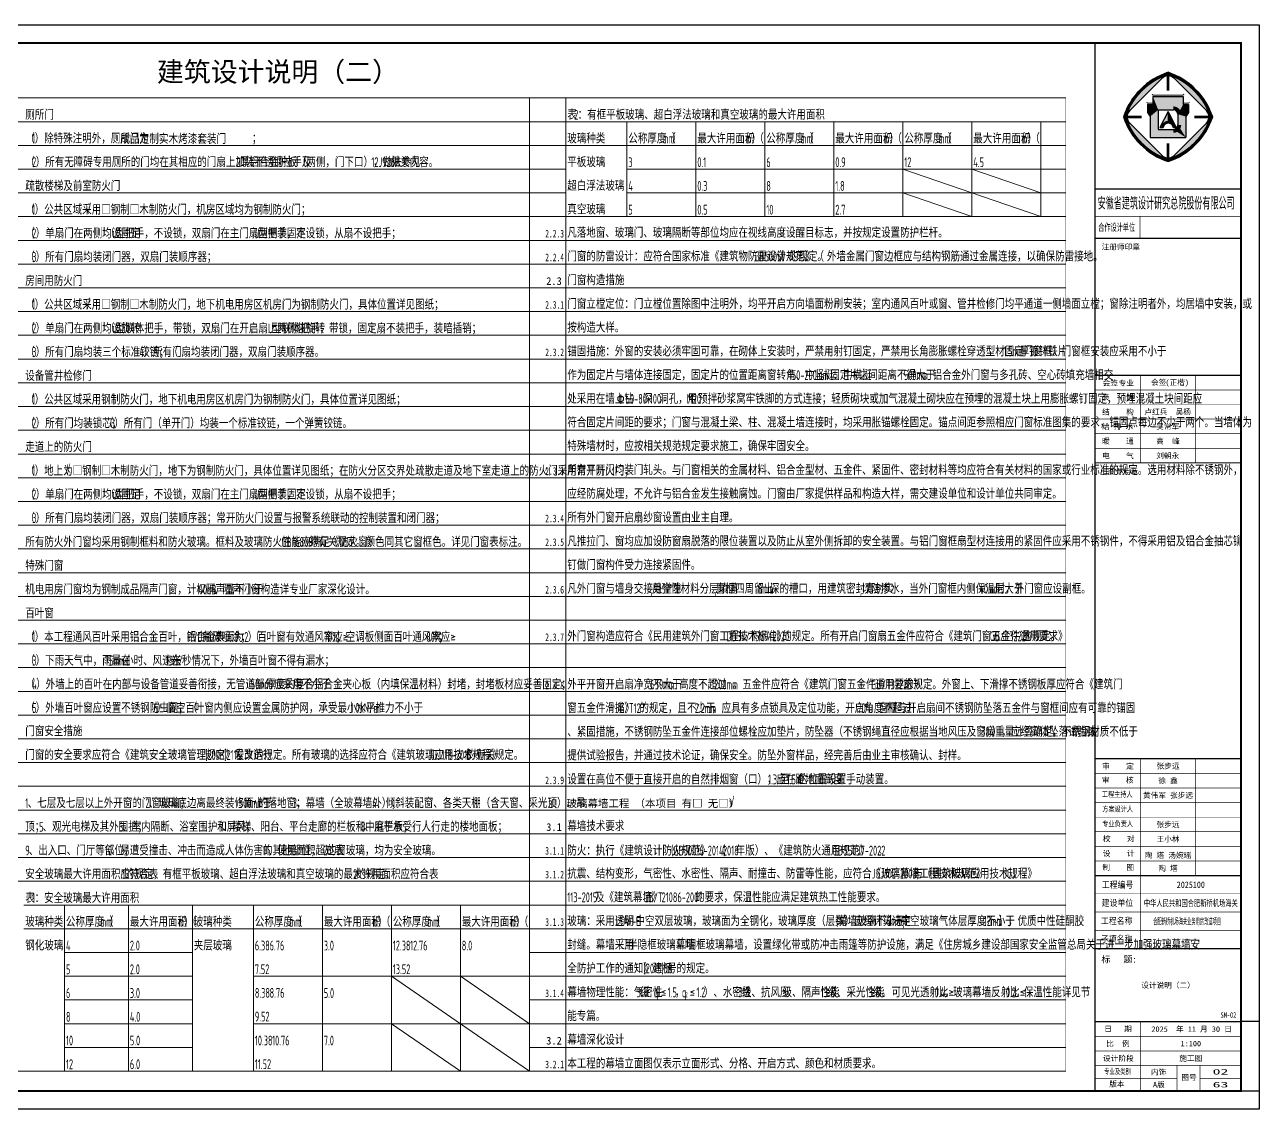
# Model space of a CAD drawing. Header units: millimetres. Extents: x -205444 to 751307, y 179719 to 310340.
# Drawn here: x 15656 to 83277, y 200444 to 259844 of the extents above; entities that cross this region are included whole.
import ezdxf
from ezdxf.enums import TextEntityAlignment as Align

# ---------------------------------------------------------------- set-up
doc = ezdxf.new("R2010")
doc.units = ezdxf.units.MM
doc.header["$LTSCALE"] = 1000
doc.layers.get('0').update_dxf_attribs({"linetype": 'CONTINUOUS'})
for name, color, linetype in [('4', 4, 'CONTINUOUS'), ('BZ_标准图框', 7, 'CONTINUOUS'), ('PUB_TEXT', 7, 'CONTINUOUS'), ('TEXT', 6, 'CONTINUOUS'), ('VHSoft_boundary', 7, 'CONTINUOUS'), ('项目信息', 220, 'CONTINUOUS'), ('项目数据', 200, 'CONTINUOUS')]:
    doc.layers.add(name, color=color, linetype=linetype)
for name, color, linetype, lineweight in [('A-ANNO-TABS', 163, 'CONTINUOUS', 13), ('L-说明', 55, 'CONTINUOUS', 13), ('LS-说明分割', 157, 'CONTINUOUS', 9)]:
    doc.layers.add(name, color=color, linetype=linetype, lineweight=lineweight)
doc.layers.add('VHSoft_barcode', color=7, linetype='CONTINUOUS', plot=False)
doc.styles.add('HT', font='simhei.ttf')
doc.styles.add('hz', font='simplex.shx', dxfattribs={"width": 0.8, "height": 300, "bigfont": 'hztxt.shx'})
doc.styles.get("Standard").update_dxf_attribs({"font": 'GBENOR', "bigfont": 'GBCBIG.shx'})
doc.styles.add('STYLE1', font='simhei.ttf')

# ---------------------------------------------------------------- blocks, each defined once
blk = doc.blocks.new('HB')
at = {"color": 7, "const_width": 113}
for points in [[(7139, 8048, 0.2022739), (6580, 7812)], [(7139, 8047, 0.2022739), (6580, 7811)], [(7139, 8048, -0.2022739), (7699, 7812)], [(7139, 8047, -0.2022739), (7699, 7811)]]:
    blk.add_lwpolyline(points, format="xyb", dxfattribs=at)
at = {"color": 7}
for centre in [(7139, 7267), (7139, 7267), (7139, 7267), (7139, 7266), (7139, 7266), (7139, 7266)]:
    blk.add_arc(centre, 725, 45, 135, dxfattribs=at)
at = {"layer": 'TEXT', "color": 7}
for p, q in [((7139, 6842), (7139, 8292)), ((7139, 6841), (7139, 8291)), ((6627, 7779), (4028, 5181)), ((6627, 7779), (4028, 5181)), ((4028, 5181), (6627, 7779)), ((4028, 5180), (6627, 7778)), ((6627, 7778), (4028, 5180)), ((6627, 7778), (4028, 5180)), ((10250, 5181), (7651, 7779)), ((7651, 7779), (10250, 5181)), ((7651, 7778), (10250, 5180)), ((10250, 5180), (7651, 7778)), ((5907, 6335), (8371, 6335)), ((5907, 6335), (5907, 5683)), ((5907, 6334), (8371, 6334)), ((5907, 6334), (5907, 5682)), ((8371, 6335), (8371, 5683)), ((8371, 6334), (8371, 5682)), ((5472, 5683), (5907, 5683)), ((5472, 5683), (5472, 5031)), ((5472, 5682), (5907, 5682)), ((5472, 5682), (5472, 5030)), ((5472, 5031), (5690, 4705)), ((5472, 5030), (5690, 4704)), ((6342, 5248), (7574, 5248)), ((6342, 5248), (6342, 3654)), ((6342, 5247), (7574, 5247)), ((6342, 5247), (6342, 3653)), ((7139, 5103), (6487, 3799)), ((7139, 5102), (6487, 3798)), ((7139, 5103), (7139, 4207)), ((7139, 5102), (7139, 4206)), ((7175, 5031), (7791, 3799)), ((7175, 5031), (7175, 4159)), ((7175, 5030), (7791, 3798)), ((7175, 5030), (7175, 4158)), ((8371, 5683), (8806, 5683)), ((8371, 5682), (8806, 5682)), ((8806, 5031), (8588, 4705)), ((8806, 5030), (8588, 4704)), ((8806, 5683), (8806, 5031)), ((8806, 5682), (8806, 5030)), ((3516, 4669), (4965, 4669)), ((3516, 4668), (4965, 4668)), ((4028, 4156), (6627, 1558)), ((6627, 1558), (4028, 4156)), ((6627, 1557), (4028, 4155)), ((4028, 4155), (6627, 1557)), ((5690, 4705), (5690, 3002)), ((5690, 4704), (5690, 3001)), ((7651, 1558), (10250, 4156)), ((7651, 1557), (10250, 4155)), ((7936, 4886), (7936, 4017)), ((7936, 4885), (7936, 4015)), ((8588, 4705), (8588, 3002)), ((8588, 4704), (8588, 3001)), ((9313, 4669), (10762, 4669)), ((9313, 4668), (10762, 4668)), ((6342, 3654), (7574, 3654)), ((6342, 3653), (7574, 3653)), ((6487, 3799), (6731, 3799)), ((6487, 3798), (6731, 3798)), ((7583, 3799), (7791, 3799)), ((7583, 3798), (7791, 3798)), ((5690, 3002), (8588, 3002)), ((5690, 3001), (8588, 3001)), ((7139, 2495), (7139, 1046)), ((7139, 2494), (7139, 1045))]:
    blk.add_line(p, q, dxfattribs=at)
for points, const_width in [([(7167, 8189, 0.235887), (3616, 4634)], 213), ([(7167, 8188, 0.235887), (3616, 4633)], 213), ([(7111, 8189, -0.235887), (10662, 4634)], 213), ([(7111, 8188, -0.235887), (10662, 4633)], 213), ([(3777, 4717, -0.2022739), (4018, 5274)], 113), ([(3777, 4716, -0.2022739), (4018, 5273)], 113), ([(8072, 4886, 0.4142136), (7574, 5384)], 272), ([(8072, 4885, 0.4142136), (7574, 5383)], 272), ([(10501, 4717, 0.2022739), (10260, 5274)], 113), ([(10501, 4716, 0.2022739), (10260, 5273)], 113), ([(7167, 1148, -0.235887), (3616, 4704)], 213), ([(7167, 1147, -0.235887), (3616, 4703)], 213), ([(3777, 4620, 0.2022739), (4018, 4063)], 113), ([(3777, 4619, 0.2022739), (4018, 4062)], 113), ([(6686, 3799, -0.4142136), (7139, 4252)], 181), ([(6686, 3798, -0.4142136), (7139, 4251)], 181), ([(6731, 3799, -0.4142136), (7139, 4207)], 181), ([(6731, 3798, -0.4142136), (7139, 4206)], 181), ([(7111, 1148, 0.235887), (10662, 4704)], 213), ([(7111, 1147, 0.235887), (10662, 4703)], 213), ([(7628, 3799, 0.4142136), (7175, 4252)], 181), ([(7628, 3798, 0.4142136), (7175, 4251)], 181), ([(7583, 3799, 0.4142136), (7175, 4207)], 181), ([(7583, 3798, 0.4142136), (7175, 4206)], 181), ([(7574, 3518, 0.4142136), (8072, 4017)], 272), ([(7574, 3517, 0.4142136), (8072, 4015)], 272), ([(10501, 4620, -0.2022739), (10260, 4063)], 113), ([(10501, 4619, -0.2022739), (10260, 4062)], 113), ([(7139, 1289, -0.2022739), (6580, 1525)], 113), ([(7139, 1288, -0.2022739), (6580, 1524)], 113), ([(7139, 1289, 0.2022739), (7699, 1525)], 113), ([(7139, 1288, 0.2022739), (7699, 1524)], 113)]:
    blk.add_lwpolyline(points, format="xyb", dxfattribs=dict(at, const_width=const_width))
for points, const_width in [([(7139, 8248), (7139, 6799)], 217), ([(7139, 8247), (7139, 6798)], 217), ([(5830, 6521), (5907, 6444), (8371, 6444), (8448, 6521)], 72.5), ([(5830, 6520), (5907, 6443), (8371, 6443), (8448, 6520)], 72.5), ([(5396, 5869), (5472, 5792), (5907, 5792)], 72.5), ([(5396, 5868), (5472, 5791), (5907, 5791)], 72.5), ([(8371, 5792), (8806, 5792), (8882, 5869)], 72.5), ([(8371, 5791), (8806, 5791), (8882, 5868)], 72.5), ([(3560, 4669), (5009, 4669)], 217), ([(3560, 4668), (5009, 4668)], 217), ([(10719, 4669), (9269, 4669)], 217), ([(10719, 4668), (9269, 4668)], 217), ([(7139, 1089), (7139, 2538)], 217), ([(7139, 1088), (7139, 2537)], 217)]:
    blk.add_lwpolyline(points, dxfattribs=dict(at, const_width=const_width))
for centre, radius, start, end in [((8951, 2857), 5728, 108.43495, 161.56505), ((8951, 2857), 5728, 108.43495, 161.56505), ((8951, 2857), 5728, 108.43495, 161.56505), ((8951, 2856), 5728, 108.43495, 161.56505), ((8951, 2856), 5728, 108.43495, 161.56505), ((8951, 2856), 5728, 108.43495, 161.56505), ((5328, 2857), 5728, 18.43495, 71.56505), ((5328, 2857), 5728, 18.43495, 71.56505), ((5328, 2856), 5728, 18.43495, 71.56505), ((5328, 2856), 5728, 18.43495, 71.56505), ((4541, 4669), 725, 135, 225), ((4541, 4669), 725, 135, 225), ((4541, 4669), 725, 135, 225), ((4541, 4669), 725, 135, 225), ((4541, 4668), 725, 135, 225), ((4541, 4668), 725, 135, 225), ((4541, 4668), 725, 135, 225), ((4541, 4668), 725, 135, 225), ((7574, 4886), 362, 0, 90), ((7574, 4885), 362, 0, 90), ((9737, 4669), 725, 315, 45), ((9737, 4669), 725, 315, 45), ((9737, 4668), 725, 315, 45), ((9737, 4668), 725, 315, 45), ((8951, 6480), 5728, 198.43495, 251.56505), ((8951, 6480), 5728, 198.43495, 251.56505), ((8951, 6479), 5728, 198.43495, 251.56505), ((8951, 6479), 5728, 198.43495, 251.56505), ((5328, 6480), 5728, 288.43495, 341.56505), ((5328, 6479), 5728, 288.43495, 341.56505), ((7574, 4017), 362, 270, 0), ((7574, 4015), 362, 270, 0), ((7139, 2070), 725, 225, 315), ((7139, 2070), 725, 225, 315), ((7139, 2069), 725, 225, 315), ((7139, 2069), 725, 225, 315)]:
    blk.add_arc(centre, radius, start, end, dxfattribs=at)
for points in [[(6662, 7812), (6076, 7812), (4028, 5181), (4028, 5788)], [(6662, 7811), (6076, 7811), (4028, 5180), (4028, 5787)], [(7616, 7812), (8202, 7812), (10250, 5181), (10250, 5788)], [(7616, 7811), (8202, 7811), (10250, 5180), (10250, 5787)], [(5907, 6335), (6342, 5248), (8371, 6335), (7574, 5248)], [(5907, 6335), (5907, 5683), (6342, 5248)], [(5907, 6334), (6342, 5247), (8371, 6334), (7574, 5247)], [(5907, 6334), (5907, 5682), (6342, 5247)], [(8371, 6335), (7667, 5375), (8371, 5683), (8037, 5070)], [(8371, 6334), (7667, 5374), (8371, 5682), (8037, 5069)], [(5472, 5683), (5907, 5683), (5472, 5031), (6342, 5248)], [(5472, 5682), (5907, 5682), (5472, 5030), (6342, 5247)], [(5472, 5031), (5690, 4705), (6342, 5248)], [(5472, 5030), (5690, 4704), (6342, 5247)], [(5690, 4705), (6342, 5248), (5690, 3002), (6342, 3654)], [(5690, 4704), (6342, 5247), (5690, 3001), (6342, 3653)], [(6686, 3799), (6487, 3799), (7139, 4252), (7139, 5103)], [(6686, 3798), (6487, 3798), (7139, 4251), (7139, 5102)], [(7791, 3799), (7628, 3799), (7175, 5031), (7175, 4252)], [(7791, 3798), (7628, 3798), (7175, 5030), (7175, 4251)], [(7936, 4886), (8588, 4705), (8371, 5683), (8806, 5031)], [(7936, 4885), (8588, 4704), (8371, 5682), (8806, 5030)], [(8371, 5683), (8806, 5683), (8806, 5031)], [(8371, 5682), (8806, 5682), (8806, 5030)], [(6662, 1525), (6076, 1525), (4028, 4156), (4028, 3550)], [(6662, 1524), (6076, 1524), (4028, 4155), (4028, 3549)], [(7616, 1525), (8202, 1525), (10250, 4156), (10250, 3550)], [(7616, 1524), (8202, 1524), (10250, 4155), (10250, 3549)], [(8588, 3002), (7936, 4017), (8588, 4705), (7936, 4886)], [(8588, 3001), (7936, 4015), (8588, 4704), (7936, 4885)], [(6342, 3654), (5690, 3002), (7574, 3654), (8588, 3002)], [(6342, 3653), (5690, 3001), (7574, 3653), (8588, 3001)], [(7741, 3547), (8043, 3850), (8588, 3002)], [(7741, 3546), (8043, 3849), (8588, 3001)]]:
    blk.add_solid(points, dxfattribs=at)
blk = doc.blocks.new('vhtemplate_标准图框_A1+0.5')
at = {"layer": 'BZ_标准图框'}
blk.add_lwpolyline([(210, 594), (1261, 594), (1261, 0), (210, 0)], close=True, dxfattribs=at)
at = {"layer": 'BZ_标准图框', "const_width": 1}
blk.add_lwpolyline([(1251, 10), (1251, 584), (235, 584), (235, 10)], close=True, dxfattribs=at)
at = {"layer": 'BZ_标准图框'}
for points, const_width in [([(1171, 10), (1171, 584)], 0.7), ([(1171, 504), (1251, 504)], 0.7), ([(1171, 489), (1251, 489)], 0.35), ([(1195.65, 476.8), (1195.65, 488.8)], 0.35), ([(1171, 477), (1251, 477)], 0.7), ([(1171, 402), (1251, 402)], 0.7), ([(1196, 402), (1196, 354)], 0.35), ([(1226, 402), (1226, 354)], 0.35), ([(1251, 394), (1171, 394)], 0.35), ([(1251, 386), (1171, 386)], 0.35), ([(1251, 378), (1171, 378)], 0.35), ([(1251, 370), (1171, 370)], 0.35), ([(1251, 362), (1171, 362)], 0.35), ([(1251, 354), (1171, 354)], 0.5), ([(1171, 192), (1251, 192)], 0.7), ([(1196, 88), (1196, 192)], 0.35), ([(1226, 127.99), (1226, 192)], 0.35), ([(1171, 184), (1251, 184)], 0.35), ([(1171, 176), (1251, 176)], 0.35), ([(1171, 168), (1251, 168)], 0.35), ([(1171, 160), (1251, 160)], 0.35), ([(1171, 152), (1251, 152)], 0.35), ([(1171, 144), (1251, 144)], 0.35), ([(1171, 136), (1251, 136)], 0.35), ([(1171, 136), (1251, 136)], 0.35), ([(1171, 128), (1251, 128)], 0.7), ([(1171, 118), (1251, 118)], 0.35), ([(1171, 108), (1251, 108)], 0.35), ([(1171, 98), (1251, 98)], 0.35), ([(1171, 88), (1251, 88)], 0.7), ([(1171, 48), (1251, 48)], 0.7), ([(1196, 24), (1196, 48)], 0.35), ([(1171, 40), (1251, 40)], 0.35), ([(1171, 32), (1251, 32)], 0.35), ([(1171, 24), (1251, 24)], 0.35), ([(1176, 24), (1246, 24)], 0.35), ([(1196, 10), (1196, 24)], 0.35), ([(1216, 10), (1216, 24)], 0.35), ([(1228.5, 10), (1228.5, 24)], 0.35), ([(1171, 17), (1216, 17)], 0.35), ([(1228.5, 17), (1251, 17)], 0.35)]:
    blk.add_lwpolyline(points, dxfattribs=dict(at, const_width=const_width))
at = {"layer": 'VHSoft_barcode'}
blk.add_lwpolyline([(1250.99, 10), (1250.99, 48.33), (1260.99, 48.33), (1260.99, 10)], close=True, dxfattribs=at)
at = {"layer": 'VHSoft_boundary'}
blk.add_lwpolyline([(210, 594), (1261, 594), (1261, 0), (210, 0)], close=True, dxfattribs=at)
at = {"layer": 'BZ_标准图框', "xscale": 0.0067500000000109, "yscale": 0.0067500000000109, "zscale": 0.0067500000000109}
blk.add_blockref('HB', (1162.82, 511.97), dxfattribs=at)
at = {"layer": 'BZ_标准图框', "style": 'HT'}
for s, height, width, p in [('安徽省建筑设计研究总院股份有限公司', 6, 0.525, (1172.49, 493.4)), ('合作设计单位', 4, 0.6, (1172.78, 481.01)), ('工程主持人', 3, 0.8, (1174.76, 171.01)), ('方案设计人', 3, 0.8, (1175.02, 162.98)), ('专业负责人', 3, 0.8, (1175.01, 154.91)), ('工程编号', 3.5, 0.88, (1174.75, 121.22)), ('建设单位', 3.5, 0.88, (1174.67, 111.31)), ('工程名称', 3.5, 0.88, (1174.27, 101.45)), ('子项名称', 3.5, 0.88, (1174.27, 91.54)), ('专业及类别', 3, 0.7, (1175.99, 19.25))]:
    blk.add_text(s, height=height, dxfattribs=dict(at, width=width)).set_placement(p)
for s, height, p in [('注册师印章', 3, (1174.66, 470.84)), ('会签', 3, (1175.21, 396.34)), ('专业', 3, (1183.96, 396.25)), ('会签', 3, (1201.73, 396.66)), ('(正楷)', 3, (1209.58, 396.57)), ('装    饰', 3, (1174.87, 388.45)), ('结    构', 3, (1174.87, 380.41)), ('卢红兵  吴杨', 3, (1198.06, 380.49)), ('给 排 水', 3, (1174.87, 372.45)), ('吴常军', 3, (1204.53, 372.47)), ('暖    通', 3, (1174.87, 364.47)), ('高  峰', 3, (1204.53, 364.45)), ('电    气', 3, (1174.87, 356.44)), ('刘朝永', 3, (1204.53, 356.44)), ('出图专用章', 3, (1173.71, 347.68)), ('审    定', 3, (1174.88, 186.42)), ('审    核', 3, (1174.75, 178.77)), ('校    对', 3, (1175.33, 146.68)), ('设    计', 3, (1175.28, 138.66)), ('制    图', 3, (1175.05, 130.97)), ('标   题:', 3.5, (1174.55, 80.35)), ('日   期', 3, (1176.02, 42.57)), ('2025  年 11 月 30 日', 3, (1201.92, 42.43)), ('比  例', 3, (1177.1, 34.47)), ('设计阶段', 3, (1175.41, 26.44)), ('内饰', 3, (1201.69, 18.95)), ('版本 ', 3, (1178.83, 12.39)), ('A版', 3, (1202.76, 12.03)), ('图号', 3, (1218.31, 15.95))]:
    blk.add_text(s, height=height, dxfattribs=at).set_placement(p)
for tag, p in [('审定', (1211, 186.49)), ('审核', (1211, 178.49)), ('工程主持人', (1211, 170.49)), ('专业负责人', (1211, 154.49)), ('校对', (1211, 146.49)), ('设计', (1211, 137.57)), ('制图', (1211, 130.49)), ('图名', (1211, 66.45)), ('1:100', (1223.5, 34.5)), ('设计阶段', (1223.5, 26.45))]:
    blk.add_attdef(tag, text='', height=3, dxfattribs=at).set_placement(p, align=Align.CENTER)
for tag, width, p in [('2025100', 0.88, (1223.5, 121.25)), ('合肥空港经济示范区管理办公室', 0.7, (1223.5, 111.19)), ('新桥机场海关业务用房改造项目设计总承包（2次）', 0.475, (1223.5, 101.2)), ('-', 0.7, (1223.5, 91.31))]:
    blk.add_attdef(tag, text='', height=3.5, dxfattribs=dict(at, width=width)).set_placement(p, align=Align.CENTER)
for tag, p, p2 in [('索引', (1239.79, 50.15), (1248.42, 50.15)), ('图号', (1235.44, 19.04), (1244.06, 19.04))]:
    blk.add_attdef(tag, text='', height=3, dxfattribs=at).set_placement(p, p2, align=Align.FIT)
at = {"layer": 'BZ_标准图框', "style": 'HT', "width": 0.666667}
blk.add_attdef('总图号', text='', height=3, dxfattribs=at).set_placement((1235.44, 12), (1244.06, 12), align=Align.FIT)

msp = doc.modelspace()

# ---------------------------------------------------------------- linework, layer by layer
at = {"layer": 'L-说明'}
msp.add_line((48298.5, 239599), (48298.5, 239086), dxfattribs=at)
msp.add_circle((48298.5, 239356), 162, dxfattribs=at)
at = {"layer": 'LS-说明分割'}
for p, q in [((72677.1, 255832.4), (-17122.7, 255832.4)), ((43301.8, 202532.4), (43301.8, 255832.4)), ((45301, 202532.4), (45301, 255832.4)), ((72677.1, 254532.4), (-17122.7, 254532.4)), ((48644.9, 254532.4), (48644.9, 249332.4)), ((72677.1, 253232.4), (-17122.7, 253232.4)), ((45301, 251932.4), (-17122.7, 251932.4)), ((72677.1, 251932.4), (48644.9, 251932.4)), ((63759.5, 251932.4), (67538.1, 250632.4)), ((67538.1, 251932.4), (71316.8, 250632.4)), ((45301, 250632.4), (-17122.7, 250632.4)), ((72677.1, 250632.4), (48644.9, 250632.4)), ((63759.5, 250632.4), (67538.1, 249332.4)), ((67538.1, 250632.4), (71316.8, 249332.4)), ((72677.1, 249332.4), (-17122.7, 249332.4)), ((72677.1, 248032.4), (-17122.7, 248032.4)), ((72677.1, 246732.4), (-17122.7, 246732.4)), ((72677.1, 245432.4), (-17122.7, 245432.4)), ((72677.1, 244132.4), (-17122.7, 244132.4)), ((72677.1, 242832.4), (-17122.7, 242832.4)), ((72677.1, 241532.4), (-17122.7, 241532.4)), ((72677.1, 240232.4), (-17122.7, 240232.4)), ((72677.1, 238932.4), (-17122.7, 238932.4)), ((72677.1, 237632.4), (-17122.7, 237632.4)), ((72677.1, 236332.4), (-17122.7, 236332.4)), ((72677.1, 235032.4), (-17122.7, 235032.4)), ((72677.1, 233732.4), (-17122.7, 233732.4)), ((72677.1, 232432.4), (-17122.7, 232432.4)), ((72677.1, 231132.4), (-17122.7, 231132.4)), ((72677.1, 229832.4), (-17122.7, 229832.4)), ((72677.1, 228532.4), (-17122.7, 228532.4)), ((72677.1, 227232.4), (-17122.7, 227232.4)), ((72677.1, 225932.4), (-17122.7, 225932.4)), ((72677.1, 224632.4), (-17122.7, 224632.4)), ((72677.1, 223332.4), (-17122.7, 223332.4)), ((72677.1, 222032.4), (-17122.7, 222032.4)), ((72677.1, 220732.4), (-17122.7, 220732.4)), ((72677.1, 219432.4), (-17122.7, 219432.4)), ((72677.1, 218132.4), (-17122.7, 218132.4)), ((72677.1, 216832.4), (-17122.7, 216832.4)), ((72677.1, 215532.4), (-17122.7, 215532.4)), ((72677.1, 214232.4), (-17122.7, 214232.4)), ((72677.1, 212932.4), (-17122.7, 212932.4)), ((43301.8, 211632.4), (15614.2, 211632.4)), ((17843.4, 211632.4), (17843.4, 202532.4)), ((21343.4, 211632.4), (21343.4, 202532.4)), ((28187.2, 211632.4), (28187.2, 202532.4)), ((72677.1, 211632.4), (43301.8, 211632.4)), ((43301.8, 210332.4), (15614.2, 210332.4)), ((72677.1, 210332.4), (43301.8, 210332.4)), ((24843.4, 209032.4), (17843.4, 209032.4)), ((72677.1, 209032.4), (43301.8, 209032.4)), ((24843.4, 207732.4), (17843.4, 207732.4)), ((43301.8, 207732.4), (28187.2, 207732.4)), ((35744.5, 207732.4), (39523.1, 205132.4)), ((39523.1, 207732.4), (43301.8, 205132.4)), ((72677.1, 207732.4), (43301.8, 207732.4)), ((24843.4, 206432.4), (17843.4, 206432.4)), ((72677.1, 206432.4), (43301.8, 206432.4)), ((24843.4, 205132.4), (17843.4, 205132.4)), ((72677.1, 205132.4), (28187.2, 205132.4)), ((35744.5, 205132.4), (39523.1, 202532.4)), ((39523.1, 205132.4), (43301.8, 202532.4)), ((72677.1, 205132.4), (43301.8, 205132.4)), ((72677.1, 205132.4), (43301.8, 205132.4)), ((24843.4, 203832.4), (17843.4, 203832.4)), ((72677.1, 203832.4), (43301.8, 203832.4)), ((72677.1, 202532.4), (-17122.7, 202532.4))]:
    msp.add_line(p, q, dxfattribs=at)
at = {"layer": 'LS-说明分割', "const_width": 30}
msp.add_lwpolyline([(-17122.7, 255832.4), (72677.1, 255832.4), (72677.1, 202532.4), (-17122.7, 202532.4)], close=True, dxfattribs=at)
at = {"layer": 'LS-说明分割'}
for points in [[(52423.5, 254532.4), (52423.5, 249332.4)], [(56202.2, 254532.4), (56202.2, 249332.4)], [(59980.8, 254532.4), (59980.8, 249332.4)], [(63759.5, 254532.4), (63759.5, 249332.4)], [(67538.1, 254532.4), (67538.1, 249332.4)], [(71316.8, 254532.4), (71316.8, 249332.4)], [(24843.4, 211632.4), (24843.4, 202532.4)], [(31965.8, 211632.4), (31965.8, 202532.4)], [(35744.5, 211632.4), (35744.5, 202532.4)], [(39523.1, 211632.4), (39523.1, 202532.4)]]:
    msp.add_lwpolyline(points, dxfattribs=at)

# ---------------------------------------------------------------- block references
ref = msp.add_blockref('vhtemplate_标准图框_A1+0.5', (-42822.8, 200444.2), dxfattribs=dict(xscale=100, yscale=100, zscale=100))
ref.add_attrib('1:100', '1:100', dxfattribs={"layer": 'BZ_标准图框', "height": 300, "style": 'HT'}).set_placement((79527.2, 203894.2), align=Align.CENTER)
ref.add_attrib('设计阶段', '施工图', dxfattribs={"layer": 'BZ_标准图框', "height": 300, "style": 'HT'}).set_placement((79527.2, 203089.2), align=Align.CENTER)
ref.add_attrib('图名', '设计说明（二）', dxfattribs={"layer": 'BZ_标准图框', "height": 300, "style": 'HT'}).set_placement((78277.2, 207089.2), align=Align.CENTER)
ref.add_attrib('索引', 'SM-02', dxfattribs={"layer": 'BZ_标准图框', "height": 300, "style": 'HT', "width": 0.8}).set_placement((81156, 205458.9), (82018.9, 205458.9), align=Align.FIT)
ref.add_attrib('-', '-', dxfattribs={"layer": 'BZ_标准图框', "height": 350, "style": 'HT', "width": 0.7}).set_placement((79527.2, 209575.1), align=Align.CENTER)
ref.add_attrib('新桥机场海关业务用房改造项目设计总承包（2次）', '合肥新桥机场海关业务用房改造项目   ', dxfattribs={"layer": 'BZ_标准图框', "height": 350, "style": 'HT', "width": 0.475}).set_placement((79527.2, 210564.3), align=Align.CENTER)
ref.add_attrib('合肥空港经济示范区管理办公室', '中华人民共和国合肥新桥机场海关', dxfattribs={"layer": 'BZ_标准图框', "height": 350, "style": 'HT', "width": 0.7}).set_placement((79527.2, 211563.3), align=Align.CENTER)
ref.add_attrib('2025100', '2025100', dxfattribs={"layer": 'BZ_标准图框', "height": 350, "style": 'HT', "width": 0.88}).set_placement((79527.2, 212569.2), align=Align.CENTER)
ref.add_attrib('图号', '02', dxfattribs={"layer": 'BZ_标准图框', "height": 300, "style": 'HT', "width": 2}).set_placement((80720.7, 202348.4), (81583.6, 202348.4), align=Align.FIT)
ref.add_attrib('总图号', '63', dxfattribs={"layer": 'BZ_标准图框', "height": 300, "style": 'HT', "width": 2}).set_placement((80720.7, 201644.2), (81583.6, 201644.2), align=Align.FIT)
ref.add_attrib('制图', '陶 塔', dxfattribs={"layer": 'BZ_标准图框', "height": 300, "style": 'HT'}).set_placement((78277.2, 213493.4), align=Align.CENTER)
ref.add_attrib('设计', '陶 塔 汤婉瑶', dxfattribs={"layer": 'BZ_标准图框', "height": 300, "style": 'HT'}).set_placement((78277.2, 214201.7), align=Align.CENTER)
ref.add_attrib('校对', '王小林', dxfattribs={"layer": 'BZ_标准图框', "height": 300, "style": 'HT'}).set_placement((78277.2, 215093.4), align=Align.CENTER)
ref.add_attrib('专业负责人', '张步远', dxfattribs={"layer": 'BZ_标准图框', "height": 300, "style": 'HT'}).set_placement((78277.2, 215893), align=Align.CENTER)
ref.add_attrib('工程主持人', '黄伟军 张步远', dxfattribs={"layer": 'BZ_标准图框', "height": 300, "style": 'HT'}).set_placement((78277.2, 217493.4), align=Align.CENTER)
ref.add_attrib('审核', '徐 鑫', dxfattribs={"layer": 'BZ_标准图框', "height": 300, "style": 'HT'}).set_placement((78277.2, 218293.4), align=Align.CENTER)
ref.add_attrib('审定', '张步远', dxfattribs={"layer": 'BZ_标准图框', "height": 300, "style": 'HT'}).set_placement((78277.2, 219093.4), align=Align.CENTER)

# ---------------------------------------------------------------- texts
at = {"style": 'HT'}
for s, p in [('2.3', (44217.6, 245592)), ('3.1', (44217.6, 215692)), ('3.2', (44217.6, 203992))]:
    msp.add_text(s, height=420, dxfattribs=at).set_placement(p)
at = {"layer": '4', "style": 'HT'}
for s, p in [('3、', (44314.4, 216951.7)), ('玻璃幕墙工程 （本项目 有□ 无□）', (45336.7, 216986.2))]:
    msp.add_text(s, height=420, dxfattribs=at).set_placement(p)
at = {"layer": 'A-ANNO-TABS', "color": 0, "style": 'STYLE1'}
msp.add_text('建筑设计说明（二）', height=1080, dxfattribs=at).set_placement((22899.1, 256726.4))
at = {"layer": 'L-说明'}
for s, height, p in [('厕所门', 520.85, (15687.6, 254642.4)), ('表', 520.9, (45374.5, 254642.4)), ('：有框平板玻璃、超白浮法玻璃和真空玻璃的最大许用面积', 520.851, (45942.6, 254642.4)), ('（', 520.9, (15687.6, 253342.4)), ('）除特殊注明外，厕所门为                    ；', 520.851, (16201.7, 253342.4)), ('玻璃种类', 520.85, (45374.5, 253342.4)), ('公称厚度（', 520.85, (48718.3, 253342.4)), ('）', 520.9, (51100, 253342.4)), ('最大许用面积（', 520.85, (52496.9, 253342.4)), ('）', 520.9, (55459.5, 253342.4)), ('公称厚度（', 520.85, (56275.6, 253342.4)), ('）', 520.9, (58657.3, 253342.4)), ('最大许用面积（', 520.85, (60054.2, 253342.4)), ('）', 520.9, (63016.8, 253342.4)), ('公称厚度（', 520.85, (63832.9, 253342.4)), ('）', 520.9, (66214.6, 253342.4)), ('最大许用面积（', 520.85, (67611.5, 253342.4)), ('）', 520.9, (70574.1, 253342.4)), ('（', 520.9, (15687.6, 252046.4)), ('）所有无障碍专用厕所的门均在其相应的门扇上加装不锈钢拉手及', 520.851, (16255.7, 252046.4)), ('厚铝合金护板（两侧，门下口），做法参见', 520.851, (27440, 252046.4)), ('相关内容。', 520.85, (35697.8, 252046.4)), ('平板玻璃', 520.85, (45374.5, 252046.4)), ('疏散楼梯及前室防火门', 520.85, (15687.6, 250742.4)), ('超白浮法玻璃', 520.85, (45374.5, 250750.4)), ('（', 520.9, (15687.6, 249442.4)), ('）公共区域采用□钢制□木制防火门，机房区域均为钢制防火门；', 520.851, (16201.7, 249442.4)), ('真空玻璃', 520.85, (45374.5, 249454.4)), ('（', 520.9, (15687.6, 248146.4)), ('）单扇门在两侧均设固定', 520.851, (16255.7, 248146.4)), ('型把手，不设锁，双扇门在主门扇两侧装固定', 520.851, (20642.4, 248146.4)), ('型把手，不设锁，从扇不设把手；', 520.851, (28441.3, 248146.4)), ('凡落地窗、玻璃门、玻璃隔断等部位均应在视线高度设醒目标志，并按规定设置防护栏杆。', 520.851, (45374.5, 248182)), ('（', 520.9, (15687.6, 246850.4)), ('）所有门扇均装闭门器，双扇门装顺序器；', 520.851, (16255.7, 246850.4)), ('门窗的防雷设计：应符合国家标准《建筑物防雷设计规范》（', 520.851, (45374.5, 246882)), ('）的规定。外墙金属门窗边框应与结构钢筋通过金属连接，以确保防雷接地。', 520.851, (56988.5, 246882)), ('房间用防火门', 520.85, (15687.6, 245542.4)), ('（', 520.9, (15687.6, 244242.4)), ('）公共区域采用□钢制□木制防火门，地下机电用房区机房门为钢制防火门，具体位置详见图纸；', 520.851, (16201.7, 244242.4)), ('门窗立樘定位：门立樘位置除图中注明外，均平开启方向墙面粉刷安装；室内通风百叶或窗、管井检修门均平通道一侧墙面立樘；窗除注明者外，均居墙中安装，或', 520.851, (45374.5, 244282)), ('（', 520.9, (15687.6, 242942.4)), ('）单扇门在两侧均设旋转', 520.851, (16255.7, 242942.4)), ('型联体把手，带锁，双扇门在开启扇上两侧装旋转', 520.851, (20642.4, 242942.4)), ('型联体把手，带锁，固定扇不装把手，装暗插销；', 520.851, (29199.6, 242942.4)), ('按构造大样。', 520.85, (45374.5, 242986)), ('（', 520.9, (15687.6, 241646.4)), ('）所有门扇均装三个标准铰链；（', 520.851, (16255.7, 241646.4)), ('）所有门扇均装闭门器，双扇门装顺序器。', 520.851, (22159, 241646.4)), ('锚固措施：外窗的安装必须牢固可靠，在砌体上安装时，严禁用射钉固定，严禁用长角膨胀螺栓穿透型材固定门窗框。门窗框安装应采用不小于', 520.851, (45374.5, 241682)), ('厚镀锌铁片', 520.85, (70151.9, 241682)), ('设备管井检修门', 520.85, (15687.6, 240342.4)), ('作为固定片与墙体连接固定，固定片的位置距离窗转角、中竖挺、中横挺', 520.851, (45374.5, 240382)), ('，固定片之间距离不得大于', 520.851, (59262.2, 240382)), ('。铝合金外门窗与多孔砖、空心砖填充墙相交', 520.851, (64865, 240382)), ('（', 520.9, (15687.6, 239042.4)), ('）公共区域采用钢制防火门，地下机电用房区机房门为钢制防火门，具体位置详见图纸；', 520.851, (16201.7, 239042.4)), ('处采用在墙上钻', 520.85, (45374.5, 239086)), ('深', 520.9, (49513.5, 239086)), ('洞孔，用', 520.85, (50405.7, 239086)), ('预拌砂浆窝牢铁脚的方式连接；轻质砌块或加气混凝土砌块应在预埋的混凝土块上用膨胀螺钉固定，预埋混凝土块间距应', 520.851, (52543.3, 239086)), ('（', 520.9, (15687.6, 237746.4)), ('）所有门均装锁芯；', 520.85, (16255.7, 237746.4)), ('（', 520.9, (19992.1, 237746.4)), ('）所有门（单开门）均装一个标准铰链，一个弹簧铰链。', 520.851, (20560.2, 237746.4)), ('符合固定片间距的要求；门窗与混凝土梁、柱、混凝土墙连接时，均采用胀锚螺栓固定。锚点间距参照相应门窗标准图集的要求，锚固点每边不少于两个。当墙体为', 520.851, (45374.5, 237790)), ('走道上的防火门', 520.85, (15687.6, 236442.4)), ('特殊墙材时，应按相关规范规定要求施工，确保牢固安全。', 520.851, (45374.5, 236494)), ('（', 520.9, (15687.6, 235142.4)), ('）地上为□钢制□木制防火门，地下为钢制防火门，具体位置详见图纸；在防火分区交界处疏散走道及地下室走道上的防火门采用常开防火门；', 520.851, (16201.7, 235142.4)), ('所有平开门均装门轧头。与门窗相关的金属材料、铝合金型材、五金件、紧固件、密封材料等均应符合有关材料的国家或行业标准的规定。选用材料除不锈钢外，', 520.851, (45374.5, 235182)), ('（', 520.9, (15687.6, 233846.4)), ('）单扇门在两侧均设固定', 520.851, (16255.7, 233846.4)), ('型把手，不设锁，双扇门在主门扇两侧装固定', 520.851, (20642.4, 233846.4)), ('型把手，不设锁，从扇不设把手；', 520.851, (28441.3, 233846.4)), ('应经防腐处理，不允许与铝合金发生接触腐蚀。门窗由厂家提供样品和构造大样，需交建设单位和设计单位共同审定。', 520.851, (45374.5, 233886)), ('（', 520.9, (15687.6, 232550.4)), ('）所有门扇均装闭门器，双扇门装顺序器；常开防火门设置与报警系统联动的控制装置和闭门器；', 520.851, (16255.7, 232550.4)), ('所有外门窗开启扇纱窗设置由业主自理。', 520.851, (45374.5, 232582)), ('所有防火外门窗均采用钢制框料和防火玻璃。框料及玻璃防火性能应满足《防火窗》', 520.851, (15687.6, 231242.4)), ('的有关规定。颜色同其它窗框色。详见门窗表标注。', 520.851, (31202, 231242.4)), ('凡推拉门、窗均应加设防窗扇脱落的限位装置以及防止从室外侧拆卸的安全装置。与铝门窗框扇型材连接用的紧固件应采用不锈钢件，不得采用铝及铝合金抽芯铆', 520.851, (45374.5, 231282)), ('特殊门窗', 520.85, (15687.6, 229942.4)), ('钉做门窗构件受力连接紧固件。', 520.851, (45374.5, 229986)), ('凡外门窗与墙身交接处空隙', 520.851, (45374.5, 228682)), ('用弹性材料分层填满', 520.85, (50018.8, 228682)), ('窗框四周留出', 520.85, (53525.6, 228682)), ('深的槽口，用建筑密封膏封实', 520.851, (56475.5, 228682)), ('以防渗水，当外门窗框内侧保温层大于', 520.851, (61498.9, 228682)), ('时，外门窗应设副框。', 520.85, (68835.5, 228682)), ('机电用房门窗均为钢制成品隔声门窗，计权隔声量不小于', 520.851, (15687.6, 228642.4)), ('。隔声门窗构造详专业厂家深化设计。', 520.851, (25976.3, 228642.4)), ('百叶窗', 520.85, (15687.6, 227342.4)), ('（', 520.9, (15687.6, 226042.4)), ('）本工程通风百叶采用铝合金百叶，铝合金表面为', 520.851, (16201.7, 226042.4)), ('氟碳喷涂；（', 520.85, (25407, 226042.4)), ('）百叶窗有效通风率应≥', 520.851, (27870.9, 226042.4)), ('；空调板侧面百叶通风率应≥', 520.851, (32716.5, 226042.4)), ('外门窗构造应符合《民用建筑外门窗工程技术标准》', 520.851, (45374.5, 226082)), ('的规定。所有开启门窗扇五金件应符合《建筑门窗五金件通用要求》', 520.851, (57146.8, 226082)), ('的规定。', 520.85, (70303.3, 226082)), ('；', 520.9, (38320.5, 226042.4)), ('（', 520.9, (15687.6, 224746.4)), ('）下雨天气中，雨量在', 520.85, (16255.7, 224746.4)), ('小时、风速在', 520.85, (21100.2, 224746.4)), ('米', 520.9, (23699.1, 224746.4)), ('秒情况下，外墙百叶窗不得有漏水；', 520.851, (24267.3, 224746.4)), ('（', 520.9, (15687.6, 223450.4)), ('）外墙上的百叶在内部与设备管道妥善衔接，无管道部分应采用不小于', 520.851, (16282.7, 223450.4)), ('厚度的复合铝合金夹心板（内填保温材料）封堵，封堵板材应妥善固定；', 520.851, (28900.3, 223450.4)), ('外平开窗开启扇净宽不大于', 520.851, (45374.5, 223442.4)), ('，高度不超过', 520.85, (50977.3, 223442.4)), ('。五金件应符合《建筑门窗五金件通用要求》', 520.851, (54440.1, 223442.4)), ('的规定。外窗上、下滑撑不锈钢板厚应符合《建筑门', 520.851, (63805.1, 223442.4)), ('（', 520.9, (15687.6, 222154.4)), ('）外墙百叶窗应设置不锈钢防虫网；（', 520.851, (16255.7, 222154.4)), ('）临空百叶窗内侧应设置金属防护网，承受最小水平推力不小于', 520.851, (22890.3, 222154.4)), ('窗五金件滑撑》', 520.85, (45374.5, 222146.4)), ('的规定，且不少于', 520.85, (49324.5, 222146.4)), ('，应具有多点锁具及定位功能，开启角度不超过', 520.851, (53302.7, 222146.4)), ('°。窗框与开启扇间不锈钢防坠落五金件与窗框间应有可靠的锚固', 520.851, (61642.8, 222146.4)), ('。', 520.9, (34748.4, 222154.4)), ('、紧固措施，不锈钢防坠五金件连接部位螺栓应加垫片，防坠器（不锈钢绳直径应根据当地风压及窗扇重量计算确定，不锈钢材质不低于', 520.851, (45374.5, 220850.4)), ('），应经实体坠落试验或', 520.851, (68637.4, 220850.4)), ('门窗的安全要求应符合《建筑安全玻璃管理规定》发改运行', 520.851, (15687.6, 219582)), ('号文的规定。所有玻璃的选择应符合《建筑玻璃应用技术规程》', 520.851, (27165.5, 219582)), ('的有关规定。', 520.85, (39833.6, 219582)), ('提供试验报告，并通过技术论证，确保安全。防坠外窗样品，经完善后由业主审核确认、封样。', 520.851, (45374.5, 219554.4)), ('设置在高位不便于直接开启的自然排烟窗（口），应在距地面高度', 520.851, (45374.5, 218242.4)), ('至', 520.9, (57017.8, 218242.4)), ('的位置设置手动装置。', 520.85, (58044.9, 218242.4)), ('、七层及七层以上外开窗的门窗玻璃；', 520.851, (15822.6, 216942.4)), ('、玻璃底边离最终装修面小于', 520.851, (22457.1, 216942.4)), ('的落地窗；', 520.85, (28439, 216942.4)), ('、幕墙（全玻幕墙外）；', 520.851, (30523.8, 216942.4)), ('、倾斜装配窗、各类天棚（含天窗、采光顶）、吊', 520.851, (34910.4, 216942.4)), ('顶；', 520.85, (15687.6, 215646.4)), ('、观光电梯及其外围护；', 520.851, (16634.9, 215646.4)), ('、室内隔断、浴室围护和屏风；', 520.851, (20994.5, 215646.4)), ('、楼梯、阳台、平台走廊的栏板和中庭栏板；', 520.851, (26491.6, 215646.4)), ('、用于承受行人行走的楼地面板；', 520.851, (34263.6, 215646.4)), ('、出入口、门厅等部位；', 520.851, (15877.5, 214350.4)), ('、易遭受撞击、冲击而造成人体伤害的其他部位；', 520.851, (20372.2, 214350.4)), ('、使用面积超过表', 520.85, (28983.4, 214350.4)), ('的窗玻璃，均为安全玻璃。', 520.851, (32205.6, 214350.4)), ('防火：执行《建筑设计防火规范》', 520.851, (45374.5, 214342.4)), ('（', 520.9, (53518.7, 214342.4)), ('年版）、《建筑防火通用规范》', 520.851, (54599.9, 214342.4)), ('。', 520.9, (62391.9, 214342.4)), ('安全玻璃最大许用面积应符合表', 520.851, (15687.6, 213054.4)), ('的规定，有框平板玻璃、超白浮法玻璃和真空玻璃的最大许用面积应符合表', 520.851, (21130.7, 213054.4)), ('的规定。', 520.85, (33831.6, 213054.4)), ('抗震、结构变形，气密性、水密性、隔声、耐撞击、防雷等性能，应符合《玻璃幕墙工程技术规范》', 520.851, (45374.5, 213082)), ('与《建筑玻璃应用技术规程》', 520.851, (64325, 213082)), ('及《建筑幕墙》', 520.85, (46886.5, 211786)), ('的要求，保温性能应满足建筑热工性能要求。', 520.851, (52375.5, 211786)), ('表', 520.9, (15687.6, 211742.4)), ('：安全玻璃最大许用面积', 520.851, (16201.7, 211742.4)), ('玻璃种类', 520.85, (15687.6, 210442.4)), ('公称厚度（', 520.85, (17916.8, 210442.4)), ('）', 520.9, (20298.5, 210442.4)), ('最大许用面积（', 520.85, (21416.8, 210442.4)), ('）', 520.9, (24379.4, 210442.4)), ('玻璃种类', 520.85, (24916.8, 210442.4)), ('公称厚度（', 520.85, (28260.6, 210442.4)), ('）', 520.9, (30642.3, 210442.4)), ('最大许用面积（', 520.85, (32039.2, 210442.4)), ('）', 520.9, (35001.8, 210442.4)), ('公称厚度（', 520.85, (35817.9, 210442.4)), ('）', 520.9, (38199.6, 210442.4)), ('最大许用面积（', 520.85, (39596.5, 210442.4)), ('）', 520.9, (42559.1, 210442.4)), ('玻璃：采用透明', 520.85, (45374.5, 210482)), ('中空双层玻璃，玻璃面为全钢化，玻璃厚度（层数）应经计算决定', 520.851, (49108.5, 210482)), ('幕墙玻璃不小于', 520.85, (60211.8, 210482)), ('中空玻璃气体层厚度不小于', 520.851, (63635.4, 210482)), ('），优质中性硅酮胶', 520.85, (68995.2, 210482)), ('钢化玻璃', 520.85, (15687.6, 209146.4)), ('夹层玻璃', 520.85, (24916.8, 209146.4)), ('封缝。幕墙采用', 520.85, (45374.5, 209186)), ('□半隐框玻璃幕墙', 520.85, (48190.5, 209186)), ('□明框玻璃幕墙，设置绿化带或防冲击雨篷等防护设施，满足《住房城乡建设部国家安全监管总局关于进一步加强玻璃幕墙安', 520.851, (51385.7, 209186)), ('全防护工作的通知》建标', 520.851, (45374.5, 207890)), ('号的规定。', 520.85, (50841.1, 207890)), ('幕墙物理性能：气密性', 520.85, (45374.5, 206582)), ('级（', 520.85, (49355, 206582)), ('≤', 520.9, (50491.3, 206582)), ('≤', 520.9, (52071.1, 206582)), ('）、水密性', 520.85, (52855.2, 206582)), ('级、抗风压', 520.85, (54940, 206582)), ('级、隔声性能', 520.85, (57159.7, 206582)), ('级、采光性能', 520.85, (59623.6, 206582)), ('级。可见光透射比≥', 520.85, (62087.5, 206582)), ('，玻璃幕墙反射比≤', 520.85, (65985.9, 206582)), ('。保温性能详见节', 520.85, (69857.2, 206582)), ('，', 520.9, (51275.4, 206582)), ('能专篇。', 520.85, (45374.5, 205286)), ('本工程的幕墙立面图仅表示立面形式、分格、开启方式、颜色和材质要求。', 520.851, (45374.5, 202682))]:
    msp.add_text(s, height=height, dxfattribs=at).set_placement(p)
at = {"layer": 'L-说明', "width": 0.6}
for s, height, p in [('2', 540, (45753.6, 254642.4)), ('1', 540, (16066.7, 253342.4)), ('mm', 540, (50614, 253342.4)), ('m', 540, (55151, 253342.4)), ('2', 270, (55394, 253612.4)), ('mm', 540, (58171.3, 253342.4)), ('m', 540, (62708.3, 253342.4)), ('2', 270, (62951.3, 253612.4)), ('mm', 540, (65728.6, 253342.4)), ('m', 540, (70265.6, 253342.4)), ('2', 270, (70508.6, 253612.4)), ('2', 540, (16066.7, 252046.4)), ('2', 540, (27251, 252046.4)), ('12J926', 540, (34643.9, 252046.4)), ('3', 540, (48718.3, 252042.4)), ('0.1', 540, (52496.9, 252042.4)), ('6', 540, (56275.6, 252042.4)), ('0.9', 540, (60054.2, 252042.4)), ('12', 540, (63832.9, 252042.4)), ('4.5', 540, (67611.5, 252042.4)), ('4', 540, (48718.3, 250742.4)), ('0.3', 540, (52496.9, 250742.4)), ('8', 540, (56275.6, 250742.4)), ('1.8', 540, (60054.2, 250742.4)), ('1', 540, (16066.7, 249442.4)), ('5', 540, (48718.3, 249442.4)), ('0.5', 540, (52496.9, 249442.4)), ('10', 540, (56275.6, 249442.4)), ('2.7', 540, (60054.2, 249442.4)), ('2', 540, (16066.7, 248146.4)), ('U', 540, (20426.4, 248146.4)), ('U', 540, (28225.3, 248146.4)), ('3', 540, (16066.7, 246850.4)), ('GB50057', 540, (55611.5, 246882)), ('1', 540, (16066.7, 244242.4)), ('2', 540, (16066.7, 242942.4)), ('U', 540, (20426.4, 242942.4)), ('U', 540, (28983.6, 242942.4)), ('3', 540, (16066.7, 241646.4)), ('4', 540, (21943, 241646.4)), ('1.5mm', 540, (69260.9, 241682)), ('150-200mm', 540, (57507.2, 240382)), ('500mm', 540, (63812, 240382)), ('1', 540, (16066.7, 239042.4)), ('50-80', 540, (48568.5, 239086)), ('100', 540, (49892.7, 239086)), ('M20', 540, (51922.3, 239086)), ('2', 540, (16066.7, 237746.4)), ('3', 540, (20371.2, 237746.4)), ('1', 540, (16066.7, 235142.4)), ('2', 540, (16066.7, 233846.4)), ('U', 540, (20426.4, 233846.4)), ('U', 540, (28225.3, 233846.4)), ('3', 540, (16066.7, 232550.4)), ('GB', 540, (29716.1, 231242.4)), ('16809', 540, (30310.1, 231242.4)), ('40dB', 540, (25166.3, 228642.4)), (',', 540, (49924.3, 228682)), (',', 540, (53431.1, 228682)), ('8mm', 540, (55800.5, 228682)), (',', 540, (61404.4, 228682)), ('40mm', 540, (67944.5, 228682)), ('1', 540, (16066.7, 226042.4)), ('PVDF', 540, (24543, 226042.4)), ('2', 540, (27681.9, 226042.4)), ('70%', 540, (32041.5, 226042.4)), ('80%', 540, (37645.5, 226042.4)), ('DB34/T', 540, (54094.9, 226082)), ('1589-2020', 540, (55498.9, 226082)), ('GB/T32223', 540, (68521.3, 226082)), ('3', 540, (16066.7, 224746.4)), ('75mm/', 540, (20047.2, 224746.4)), ('13', 540, (23375.1, 224746.4)), ('/', 540, (24078.3, 224746.4)), ('4', 540, (16066.7, 223450.4)), ('50mm', 540, (28036.3, 223450.4)), ('650mm', 540, (49924.3, 223442.4)), ('1200mm', 540, (53252.1, 223442.4)), ('GB/T32223', 540, (62023.1, 223442.4)), ('5', 540, (16066.7, 222154.4)), ('6', 540, (22701.3, 222154.4)), ('1.0kN/m', 540, (33506.4, 222154.4)), ('JG/T127', 540, (48028.5, 222146.4)), ('2.2mm', 540, (52357.7, 222146.4)), ('70', 540, (61264.8, 222146.4)), ('304', 540, (68043.4, 220850.4)), ('[2003]2116', 540, (25545.5, 219582)), ('JGJ', 540, (37781.6, 219582)), ('113-2015', 540, (38483.6, 219582)), ('1.3m', 540, (56369.8, 218242.4)), ('1.5m', 540, (57396.9, 218242.4)), ('1', 540, (15687.6, 216942.4)), ('2', 540, (22268.1, 216942.4)), ('500mm', 540, (27386, 216942.4)), ('3', 540, (30334.8, 216942.4)), ('4', 540, (34694.4, 216942.4)), ('5', 540, (16445.9, 215646.4)), ('6', 540, (20805.5, 215646.4)), ('7', 540, (26302.6, 215646.4)), ('8', 540, (34074.6, 215646.4)), ('9', 540, (15687.6, 214350.4)), ('10', 540, (20048.2, 214350.4)), ('11', 540, (28713.4, 214350.4)), ('2', 540, (32016.6, 214350.4)), ('(GB50016-2014)', 540, (51061.7, 214342.4)), ('2018', 540, (53897.9, 214342.4)), ('GB', 540, (59907.9, 214342.4)), ('55037-2022', 540, (60501.9, 214342.4)), ('1', 540, (20995.7, 213054.4)), ('2', 540, (33642.6, 213054.4)), ('JGJ', 540, (62057, 213082)), ('102-2003)', 540, (62759, 213082)), ('JGJ', 540, (69254, 213082)), ('1', 540, (16066.7, 211742.4)), ('113-2015', 540, (45374.5, 211786)), ('GB/T', 540, (49540.5, 211786)), ('21086-2007', 540, (50539.5, 211786)), ('2', 270, (24313.8, 210712.4)), ('2', 270, (34936.3, 210712.4)), ('2', 270, (42493.6, 210712.4)), ('LOW-E', 540, (48028.5, 210482)), ('(', 540, (60103.8, 210482)), ('6mm,', 540, (62865.9, 210482)), ('12mm', 540, (68185.2, 210482)), ('mm', 540, (19812.5, 210442.4)), ('m', 540, (24070.8, 210442.4)), ('mm', 540, (30156.3, 210442.4)), ('m', 540, (34693.3, 210442.4)), ('mm', 540, (37713.6, 210442.4)), ('m', 540, (42250.6, 210442.4)), ('4', 540, (17916.8, 209142.4)), ('2.0', 540, (21416.8, 209142.4)), ('6.38', 540, (28260.6, 209142.4)), ('6.76', 540, (29070.6, 209142.4)), ('3.0', 540, (32039.2, 209142.4)), ('12.38', 540, (35817.9, 209142.4)), ('12.76', 540, (36762.9, 209142.4)), ('8.0', 540, (39596.5, 209142.4)), ('5', 540, (17916.8, 207842.4)), ('2.0', 540, (21416.8, 207842.4)), ('7.52', 540, (28260.6, 207846.4)), ('13.52', 540, (35817.9, 207846.4)), ('[2015]38', 540, (49545.1, 207890)), ('6', 540, (17916.8, 206542.4)), ('3.0', 540, (21416.8, 206542.4)), ('8.38', 540, (28260.6, 206550.4)), ('8.76', 540, (29070.6, 206550.4)), ('5.0', 540, (32039.2, 206542.4)), ('3', 540, (49166, 206582)), ('q', 540, (50113.3, 206582)), ('1.5', 540, (50870.4, 206582)), ('q', 540, (51654.6, 206582)), ('1.2', 540, (52450.2, 206582)), ('3', 540, (54751, 206582)), ('3', 540, (59434.6, 206582)), ('3', 540, (61898.5, 206582)), ('0.4', 540, (65499.9, 206582)), ('0.2', 540, (69398.2, 206582)), ('1', 270, (50302.3, 206582)), ('2', 270, (51843.6, 206582)), ('8', 540, (17916.8, 205242.4)), ('4.0', 540, (21416.8, 205242.4)), ('9.52', 540, (28260.6, 205254.4)), ('10', 540, (17916.8, 203942.4)), ('5.0', 540, (21416.8, 203942.4)), ('10.38', 540, (28260.6, 203942.4)), ('10.76', 540, (29205.6, 203942.4)), ('7.0', 540, (32039.2, 203942.4)), ('12', 540, (17916.8, 202642.4)), ('6.0', 540, (21416.8, 202642.4)), ('11.52', 540, (28260.6, 202646.4))]:
    msp.add_text(s, height=height, dxfattribs=at).set_placement(p)
at = {"layer": 'L-说明', "style": 'HT', "width": 0.6}
for s, p in [('2.2.3', (44167.6, 248192)), ('2.2.4', (44167.6, 246892)), ('2.3.1', (44167.6, 244292)), ('2.3.2', (44167.6, 241692)), ('2.3.3', (44167.6, 235192)), ('2.3.4', (44167.6, 232592)), ('2.3.5', (44167.6, 231292)), ('2.3.6', (44167.6, 228692)), ('2.3.7', (44167.6, 226092)), ('2.3.8', (44167.6, 223452.4)), ('2.3.9', (44167.6, 218252.4)), ('3.1.1', (44167.6, 214392)), ('3.1.2', (44167.6, 213092)), ('3.1.3', (44167.6, 210492)), ('3.1.4', (44167.6, 206592)), ('3.2.1', (44167.6, 202692))]:
    msp.add_text(s, height=420, dxfattribs=at).set_placement(p)
at = {"layer": 'PUB_TEXT'}
for s, p in [('门窗构造措施', (45374.5, 245582)), ('门窗安全措施', (15687.6, 220882)), ('幕墙技术要求', (45374.5, 215682)), ('幕墙深化设计', (45374.5, 203982))]:
    msp.add_text(s, height=520.85, dxfattribs=at).set_placement(p)
at = {"layer": '项目信息', "style": 'hz', "width": 0.75}
msp.add_text('成品定制实木烤漆套装门', height=540, dxfattribs=at).set_placement((20898.4, 253314.1))
at = {"layer": '项目数据', "style": 'hz', "width": 0.75}
for p in [(18986.3, 249475.5), (18947.4, 244275.5), (17848.7, 235175.5), (54225.6, 217007.2), (51410.4, 209245.1)]:
    msp.add_text('√', height=540, dxfattribs=at).set_placement(p)

doc.saveas('drawing.dxf')
